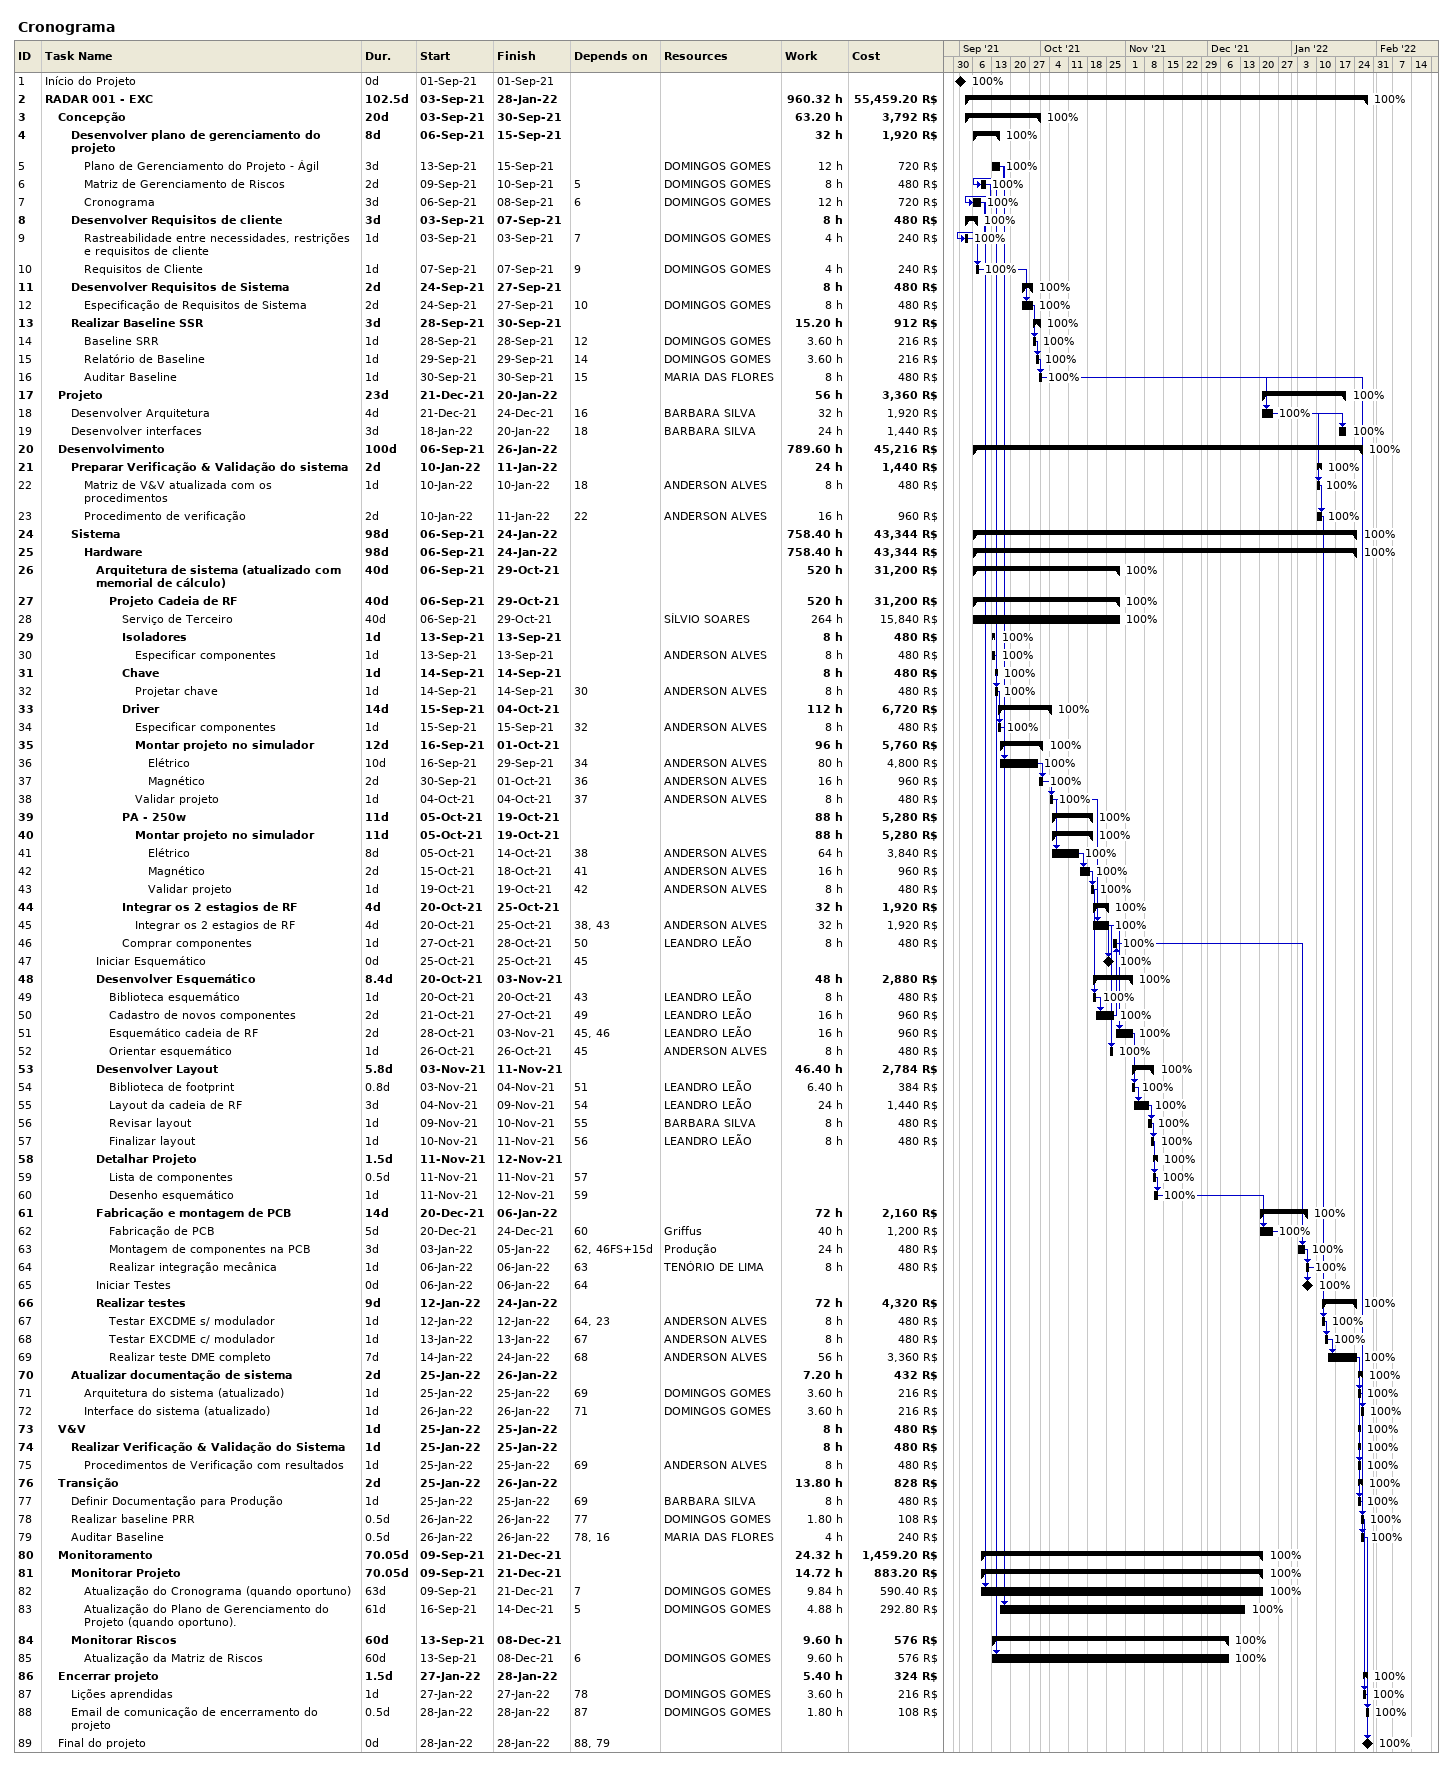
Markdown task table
Cronograma

| ID | Level | Task | Duration | Start | Finish | Predecessors | Resources | % complete | Work (h) | Cost (R$) |
|---|---|---|---|---|---|---|---|---|---|---|
| 1 | 1 | Início do Projeto | 0d | 2021-09-01 | 2021-09-01 |  |  | 100 |  |  |
| 2 | 1 | **RADAR 001 - EXC** | 102.5d | 2021-09-03 | 2022-01-28 |  |  | 100 | 960.32 | 55459.20 |
| 3 | 2 | **Concepção** | 20d | 2021-09-03 | 2021-09-30 |  |  | 100 | 63.20 | 3792 |
| 4 | 3 | **Desenvolver plano de gerenciamento do projeto** | 8d | 2021-09-06 | 2021-09-15 |  |  | 100 | 32 | 1920 |
| 5 | 4 | Plano de Gerenciamento do Projeto - Ágil | 3d | 2021-09-13 | 2021-09-15 |  | DOMINGOS GOMES | 100 | 12 | 720 |
| 6 | 4 | Matriz de Gerenciamento de Riscos | 2d | 2021-09-09 | 2021-09-10 | 5 | DOMINGOS GOMES | 100 | 8 | 480 |
| 7 | 4 | Cronograma | 3d | 2021-09-06 | 2021-09-08 | 6 | DOMINGOS GOMES | 100 | 12 | 720 |
| 8 | 3 | **Desenvolver Requisitos de cliente** | 3d | 2021-09-03 | 2021-09-07 |  |  | 100 | 8 | 480 |
| 9 | 4 | Rastreabilidade entre necessidades, restrições e requisitos de cliente | 1d | 2021-09-03 | 2021-09-03 | 7 | DOMINGOS GOMES | 100 | 4 | 240 |
| 10 | 4 | Requisitos de Cliente | 1d | 2021-09-07 | 2021-09-07 | 9 | DOMINGOS GOMES | 100 | 4 | 240 |
| 11 | 3 | **Desenvolver Requisitos de Sistema** | 2d | 2021-09-24 | 2021-09-27 |  |  | 100 | 8 | 480 |
| 12 | 4 | Especificação de Requisitos de Sistema | 2d | 2021-09-24 | 2021-09-27 | 10 | DOMINGOS GOMES | 100 | 8 | 480 |
| 13 | 3 | **Realizar Baseline SSR** | 3d | 2021-09-28 | 2021-09-30 |  |  | 100 | 15.20 | 912 |
| 14 | 4 | Baseline SRR | 1d | 2021-09-28 | 2021-09-28 | 12 | DOMINGOS GOMES | 100 | 3.60 | 216 |
| 15 | 4 | Relatório de Baseline | 1d | 2021-09-29 | 2021-09-29 | 14 | DOMINGOS GOMES | 100 | 3.60 | 216 |
| 16 | 4 | Auditar Baseline | 1d | 2021-09-30 | 2021-09-30 | 15 | MARIA DAS FLORES | 100 | 8 | 480 |
| 17 | 2 | **Projeto** | 23d | 2021-12-21 | 2022-01-20 |  |  | 100 | 56 | 3360 |
| 18 | 3 | Desenvolver Arquitetura | 4d | 2021-12-21 | 2021-12-24 | 16 | BARBARA SILVA | 100 | 32 | 1920 |
| 19 | 3 | Desenvolver interfaces | 3d | 2022-01-18 | 2022-01-20 | 18 | BARBARA SILVA | 100 | 24 | 1440 |
| 20 | 2 | **Desenvolvimento** | 100d | 2021-09-06 | 2022-01-26 |  |  | 100 | 789.60 | 45216 |
| 21 | 3 | **Preparar Verificação & Validação do sistema** | 2d | 2022-01-10 | 2022-01-11 |  |  | 100 | 24 | 1440 |
| 22 | 4 | Matriz de V&V atualizada com os procedimentos | 1d | 2022-01-10 | 2022-01-10 | 18 | ANDERSON ALVES | 100 | 8 | 480 |
| 23 | 4 | Procedimento de verificação | 2d | 2022-01-10 | 2022-01-11 | 22 | ANDERSON ALVES | 100 | 16 | 960 |
| 24 | 3 | **Sistema** | 98d | 2021-09-06 | 2022-01-24 |  |  | 100 | 758.40 | 43344 |
| 25 | 4 | **Hardware** | 98d | 2021-09-06 | 2022-01-24 |  |  | 100 | 758.40 | 43344 |
| 26 | 5 | **Arquitetura de sistema (atualizado com memorial de cálculo)** | 40d | 2021-09-06 | 2021-10-29 |  |  | 100 | 520 | 31200 |
| 27 | 6 | **Projeto Cadeia de RF** | 40d | 2021-09-06 | 2021-10-29 |  |  | 100 | 520 | 31200 |
| 28 | 7 | Serviço de Terceiro | 40d | 2021-09-06 | 2021-10-29 |  | SÍLVIO SOARES | 100 | 264 | 15840 |
| 29 | 7 | **Isoladores** | 1d | 2021-09-13 | 2021-09-13 |  |  | 100 | 8 | 480 |
| 30 | 8 | Especificar componentes | 1d | 2021-09-13 | 2021-09-13 |  | ANDERSON ALVES | 100 | 8 | 480 |
| 31 | 7 | **Chave** | 1d | 2021-09-14 | 2021-09-14 |  |  | 100 | 8 | 480 |
| 32 | 8 | Projetar chave | 1d | 2021-09-14 | 2021-09-14 | 30 | ANDERSON ALVES | 100 | 8 | 480 |
| 33 | 7 | **Driver** | 14d | 2021-09-15 | 2021-10-04 |  |  | 100 | 112 | 6720 |
| 34 | 8 | Especificar componentes | 1d | 2021-09-15 | 2021-09-15 | 32 | ANDERSON ALVES | 100 | 8 | 480 |
| 35 | 8 | **Montar projeto no simulador** | 12d | 2021-09-16 | 2021-10-01 |  |  | 100 | 96 | 5760 |
| 36 | 9 | Elétrico | 10d | 2021-09-16 | 2021-09-29 | 34 | ANDERSON ALVES | 100 | 80 | 4800 |
| 37 | 9 | Magnético | 2d | 2021-09-30 | 2021-10-01 | 36 | ANDERSON ALVES | 100 | 16 | 960 |
| 38 | 8 | Validar projeto | 1d | 2021-10-04 | 2021-10-04 | 37 | ANDERSON ALVES | 100 | 8 | 480 |
| 39 | 7 | **PA - 250w** | 11d | 2021-10-05 | 2021-10-19 |  |  | 100 | 88 | 5280 |
| 40 | 8 | **Montar projeto no simulador** | 11d | 2021-10-05 | 2021-10-19 |  |  | 100 | 88 | 5280 |
| 41 | 9 | Elétrico | 8d | 2021-10-05 | 2021-10-14 | 38 | ANDERSON ALVES | 100 | 64 | 3840 |
| 42 | 9 | Magnético | 2d | 2021-10-15 | 2021-10-18 | 41 | ANDERSON ALVES | 100 | 16 | 960 |
| 43 | 9 | Validar projeto | 1d | 2021-10-19 | 2021-10-19 | 42 | ANDERSON ALVES | 100 | 8 | 480 |
| 44 | 7 | **Integrar os 2 estagios de RF** | 4d | 2021-10-20 | 2021-10-25 |  |  | 100 | 32 | 1920 |
| 45 | 8 | Integrar os 2 estagios de RF | 4d | 2021-10-20 | 2021-10-25 | 38, 43 | ANDERSON ALVES | 100 | 32 | 1920 |
| 46 | 7 | Comprar componentes | 1d | 2021-10-27 | 2021-10-28 | 50 | LEANDRO LEÃO | 100 | 8 | 480 |
| 47 | 5 | Iniciar Esquemático | 0d | 2021-10-25 | 2021-10-25 | 45 |  | 100 |  |  |
| 48 | 5 | **Desenvolver Esquemático** | 8.4d | 2021-10-20 | 2021-11-03 |  |  | 100 | 48 | 2880 |
| 49 | 6 | Biblioteca esquemático | 1d | 2021-10-20 | 2021-10-20 | 43 | LEANDRO LEÃO | 100 | 8 | 480 |
| 50 | 6 | Cadastro de novos componentes | 2d | 2021-10-21 | 2021-10-27 | 49 | LEANDRO LEÃO | 100 | 16 | 960 |
| 51 | 6 | Esquemático cadeia de RF | 2d | 2021-10-28 | 2021-11-03 | 45, 46 | LEANDRO LEÃO | 100 | 16 | 960 |
| 52 | 6 | Orientar esquemático | 1d | 2021-10-26 | 2021-10-26 | 45 | ANDERSON ALVES | 100 | 8 | 480 |
| 53 | 5 | **Desenvolver Layout** | 5.8d | 2021-11-03 | 2021-11-11 |  |  | 100 | 46.40 | 2784 |
| 54 | 6 | Biblioteca de footprint | 0.8d | 2021-11-03 | 2021-11-04 | 51 | LEANDRO LEÃO | 100 | 6.40 | 384 |
| 55 | 6 | Layout da cadeia de RF | 3d | 2021-11-04 | 2021-11-09 | 54 | LEANDRO LEÃO | 100 | 24 | 1440 |
| 56 | 6 | Revisar layout | 1d | 2021-11-09 | 2021-11-10 | 55 | BARBARA SILVA | 100 | 8 | 480 |
| 57 | 6 | Finalizar layout | 1d | 2021-11-10 | 2021-11-11 | 56 | LEANDRO LEÃO | 100 | 8 | 480 |
| 58 | 5 | **Detalhar Projeto** | 1.5d | 2021-11-11 | 2021-11-12 |  |  | 100 |  |  |
| 59 | 6 | Lista de componentes | 0.5d | 2021-11-11 | 2021-11-11 | 57 |  | 100 |  |  |
| 60 | 6 | Desenho esquemático | 1d | 2021-11-11 | 2021-11-12 | 59 |  | 100 |  |  |
| 61 | 5 | **Fabricação e montagem de PCB** | 14d | 2021-12-20 | 2022-01-06 |  |  | 100 | 72 | 2160 |
| 62 | 6 | Fabricação de PCB | 5d | 2021-12-20 | 2021-12-24 | 60 | Griffus | 100 | 40 | 1200 |
| 63 | 6 | Montagem de componentes na PCB | 3d | 2022-01-03 | 2022-01-05 | 62, 46FS+15d | Produção | 100 | 24 | 480 |
| 64 | 6 | Realizar integração mecânica | 1d | 2022-01-06 | 2022-01-06 | 63 | TENÓRIO DE LIMA | 100 | 8 | 480 |
| 65 | 5 | Iniciar Testes | 0d | 2022-01-06 | 2022-01-06 | 64 |  | 100 |  |  |
| 66 | 5 | **Realizar testes** | 9d | 2022-01-12 | 2022-01-24 |  |  | 100 | 72 | 4320 |
| 67 | 6 | Testar EXCDME s/ modulador | 1d | 2022-01-12 | 2022-01-12 | 64, 23 | ANDERSON ALVES | 100 | 8 | 480 |
| 68 | 6 | Testar EXCDME c/ modulador | 1d | 2022-01-13 | 2022-01-13 | 67 | ANDERSON ALVES | 100 | 8 | 480 |
| 69 | 6 | Realizar teste DME completo | 7d | 2022-01-14 | 2022-01-24 | 68 | ANDERSON ALVES | 100 | 56 | 3360 |
| 70 | 3 | **Atualizar documentação de sistema** | 2d | 2022-01-25 | 2022-01-26 |  |  | 100 | 7.20 | 432 |
| 71 | 4 | Arquitetura do sistema (atualizado) | 1d | 2022-01-25 | 2022-01-25 | 69 | DOMINGOS GOMES | 100 | 3.60 | 216 |
| 72 | 4 | Interface do sistema (atualizado) | 1d | 2022-01-26 | 2022-01-26 | 71 | DOMINGOS GOMES | 100 | 3.60 | 216 |
| 73 | 2 | **V&V** | 1d | 2022-01-25 | 2022-01-25 |  |  | 100 | 8 | 480 |
| 74 | 3 | **Realizar Verificação & Validação do Sistema** | 1d | 2022-01-25 | 2022-01-25 |  |  | 100 | 8 | 480 |
| 75 | 4 | Procedimentos de Verificação com resultados | 1d | 2022-01-25 | 2022-01-25 | 69 | ANDERSON ALVES | 100 | 8 | 480 |
| 76 | 2 | **Transição** | 2d | 2022-01-25 | 2022-01-26 |  |  | 100 | 13.80 | 828 |
| 77 | 3 | Definir Documentação para Produção | 1d | 2022-01-25 | 2022-01-25 | 69 | BARBARA SILVA | 100 | 8 | 480 |
| 78 | 3 | Realizar baseline PRR | 0.5d | 2022-01-26 | 2022-01-26 | 77 | DOMINGOS GOMES | 100 | 1.80 | 108 |
| 79 | 3 | Auditar Baseline | 0.5d | 2022-01-26 | 2022-01-26 | 78, 16 | MARIA DAS FLORES | 100 | 4 | 240 |
| 80 | 2 | **Monitoramento** | 70.05d | 2021-09-09 | 2021-12-21 |  |  | 100 | 24.32 | 1459.20 |
| 81 | 3 | **Monitorar Projeto** | 70.05d | 2021-09-09 | 2021-12-21 |  |  | 100 | 14.72 | 883.20 |
| 82 | 4 | Atualização do Cronograma (quando oportuno) | 63d | 2021-09-09 | 2021-12-21 | 7 | DOMINGOS GOMES | 100 | 9.84 | 590.40 |
| 83 | 4 | Atualização do Plano de Gerenciamento do Projeto (quando oportuno). | 61d | 2021-09-16 | 2021-12-14 | 5 | DOMINGOS GOMES | 100 | 4.88 | 292.80 |
| 84 | 3 | **Monitorar Riscos** | 60d | 2021-09-13 | 2021-12-08 |  |  | 100 | 9.60 | 576 |
| 85 | 4 | Atualização da Matriz de Riscos | 60d | 2021-09-13 | 2021-12-08 | 6 | DOMINGOS GOMES | 100 | 9.60 | 576 |
| 86 | 2 | **Encerrar projeto** | 1.5d | 2022-01-27 | 2022-01-28 |  |  | 100 | 5.40 | 324 |
| 87 | 3 | Lições aprendidas | 1d | 2022-01-27 | 2022-01-27 | 78 | DOMINGOS GOMES | 100 | 3.60 | 216 |
| 88 | 3 | Email de comunicação de encerramento do projeto | 0.5d | 2022-01-28 | 2022-01-28 | 87 | DOMINGOS GOMES | 100 | 1.80 | 108 |
| 89 | 2 | Final do projeto | 0d | 2022-01-28 | 2022-01-28 | 88, 79 |  | 100 |  |  |
